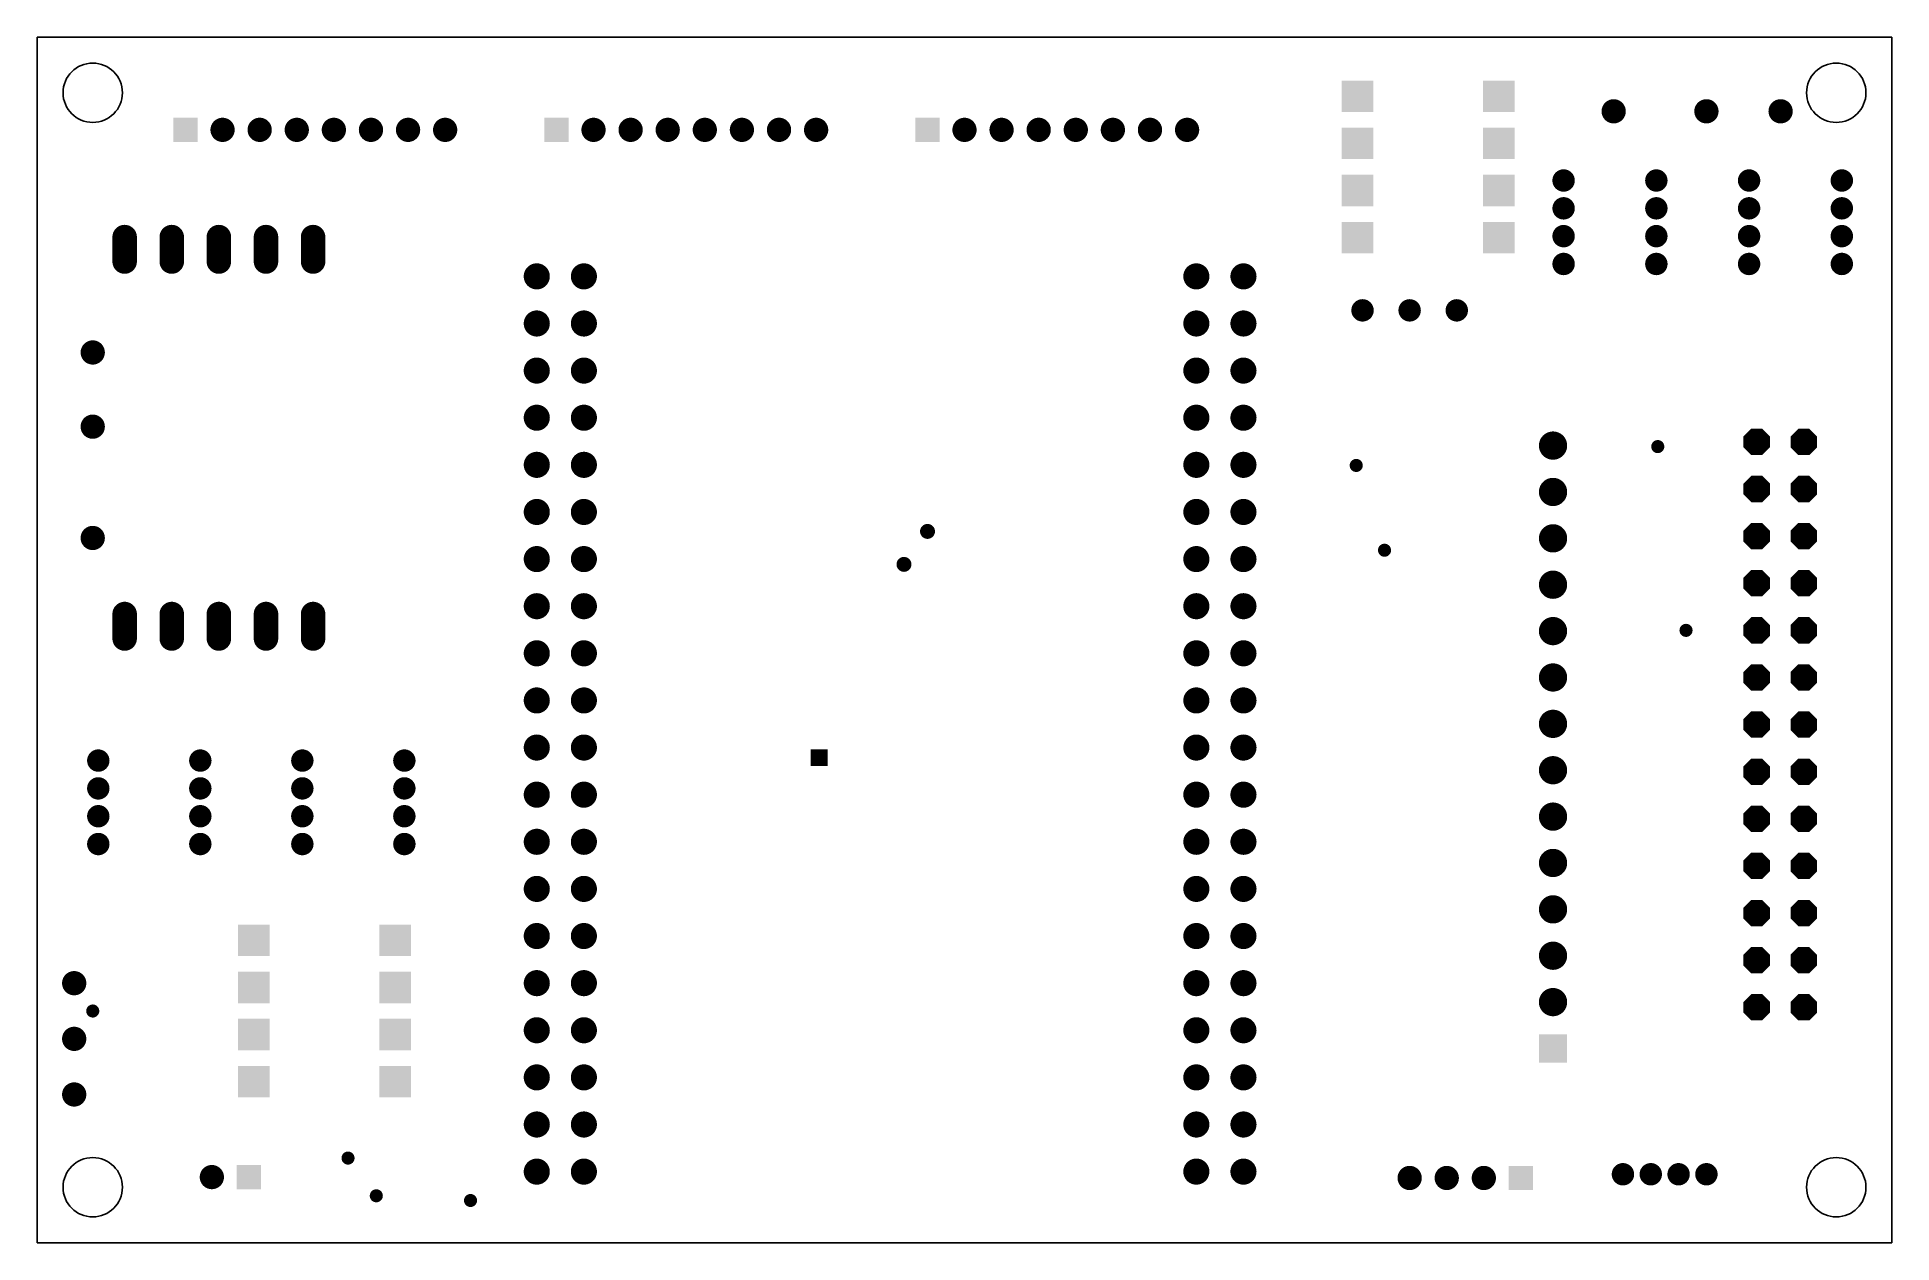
# Model space of a CAD drawing. Extents: x 0 to 100, y 0 to 65.
import ezdxf

# ---------------------------------------------------------------- set-up
doc = ezdxf.new("R2010")
doc.units = 0
for name, color, linetype in [('17', 82, 'CONTINUOUS'), ('18', 82, 'CONTINUOUS'), ('20', 7, 'CONTINUOUS')]:
    doc.layers.add(name, color=color, linetype=linetype)

# ---------------------------------------------------------------- blocks, each defined once
blk = doc.blocks.new('SQUAREP')
blk.add_solid([(-0.5, -0.5), (0.5, -0.5), (-0.5, 0.5), (0.5, 0.5)])
blk = doc.blocks.new('ROUNDP')
at = {"const_width": 0.5}
blk.add_lwpolyline([(0, -0.25, 1), (0, 0.25, 1), (0, -0.25)], format="xyb", dxfattribs=at)
blk = doc.blocks.new('LONGP100')
at = {"const_width": 1}
blk.add_lwpolyline([(-0.5, 0), (0.5, 0)], dxfattribs=at)
at = {"const_width": 0.5}
for points in [[(-0.5, 0.25, 1), (-0.5, -0.25)], [(0.5, -0.25, 1), (0.5, 0.25)]]:
    blk.add_lwpolyline(points, format="xyb", dxfattribs=at)
blk = doc.blocks.new('OCTAGONP')
at = {"const_width": 0.5}
blk.add_lwpolyline([(-0.25, -0.1036), (-0.25, 0.1036), (-0.1036, 0.25), (0.1036, 0.25), (0.25, 0.1036), (0.25, -0.1036), (0.1036, -0.25), (-0.1036, -0.25), (-0.25, -0.1036), (-0.25, 0.1036)], dxfattribs=at)
blk = doc.blocks.new('ROUNDV')
at = {"const_width": 0.5}
blk.add_lwpolyline([(0, -0.25, 1), (0, 0.25, 1), (0, -0.25)], format="xyb", dxfattribs=at)
blk = doc.blocks.new('SQUAREV')
blk.add_solid([(-0.5, -0.5), (0.5, -0.5), (-0.5, 0.5), (0.5, 0.5)])

msp = doc.modelspace()

# ---------------------------------------------------------------- linework, layer by layer
at = {"layer": '20'}
for p, q in [((100, 65), (0, 65)), ((0, 65), (0, 0)), ((100, 0), (100, 65)), ((0, 0), (100, 0))]:
    msp.add_line(p, q, dxfattribs=at)
for centre in [(3, 62), (97, 62), (3, 3), (97, 3)]:
    msp.add_circle(centre, 1.6, dxfattribs=at)

# ---------------------------------------------------------------- block references
at = {"layer": '17'}
for name, p, xscale, yscale in [('SQUAREP', (71.19, 61.81), 1.7, 1.7), ('SQUAREP', (71.19, 61.81), 1.7, 1.7), ('SQUAREP', (78.81, 61.81), 1.7, 1.7), ('SQUAREP', (78.81, 61.81), 1.7, 1.7), ('ROUNDP', (85, 61), 1.308, 1.308), ('ROUNDP', (85, 61), 1.308, 1.308), ('ROUNDP', (90, 61), 1.308, 1.308), ('ROUNDP', (90, 61), 1.308, 1.308), ('ROUNDP', (94, 61), 1.308, 1.308), ('ROUNDP', (94, 61), 1.308, 1.308), ('SQUAREP', (78.81, 59.27), 1.7, 1.7), ('SQUAREP', (78.81, 59.27), 1.7, 1.7), ('SQUAREP', (71.19, 56.73), 1.7, 1.7), ('SQUAREP', (71.19, 56.73), 1.7, 1.7), ('SQUAREP', (78.81, 56.73), 1.7, 1.7), ('SQUAREP', (78.81, 56.73), 1.7, 1.7), ('SQUAREP', (71.19, 54.19), 1.7, 1.7), ('SQUAREP', (71.19, 54.19), 1.7, 1.7), ('SQUAREP', (78.81, 54.19), 1.7, 1.7), ('SQUAREP', (78.81, 54.19), 1.7, 1.7), ('ROUNDP', (71.46, 50.27), 1.208, 1.208), ('ROUNDP', (71.46, 50.27), 1.208, 1.208), ('ROUNDP', (74, 50.27), 1.208, 1.208), ('ROUNDP', (74, 50.27), 1.208, 1.208), ('ROUNDP', (76.54, 50.27), 1.208, 1.208), ('ROUNDP', (76.54, 50.27), 1.208, 1.208), ('ROUNDP', (3, 48), 1.308, 1.308), ('ROUNDP', (3, 48), 1.308, 1.308), ('ROUNDP', (3, 44), 1.308, 1.308), ('ROUNDP', (3, 44), 1.308, 1.308), ('ROUNDP', (3, 38), 1.308, 1.308), ('ROUNDP', (3, 38), 1.308, 1.308), ('ROUNDP', (2, 14), 1.308, 1.308), ('ROUNDP', (2, 14), 1.308, 1.308), ('SQUAREP', (19.31, 11.23), 1.7, 1.7), ('SQUAREP', (19.31, 11.23), 1.7, 1.7), ('ROUNDP', (2, 11), 1.308, 1.308), ('ROUNDP', (2, 11), 1.308, 1.308), ('ROUNDP', (2, 8), 1.308, 1.308), ('ROUNDP', (2, 8), 1.308, 1.308), ('ROUNDP', (85.5, 3.7), 1.208, 1.208), ('ROUNDP', (85.5, 3.7), 1.208, 1.208), ('ROUNDP', (87, 3.7), 1.208, 1.208), ('ROUNDP', (87, 3.7), 1.208, 1.208), ('ROUNDP', (88.5, 3.7), 1.208, 1.208), ('ROUNDP', (88.5, 3.7), 1.208, 1.208), ('ROUNDP', (90, 3.7), 1.208, 1.208), ('ROUNDP', (90, 3.7), 1.208, 1.208)]:
    msp.add_blockref(name, p, dxfattribs=dict(at, xscale=xscale, yscale=yscale))
for name, p, xscale, yscale, rotation in [('SQUAREP', (8, 60), 1.308, 1.308, 90), ('SQUAREP', (8, 60), 1.308, 1.308, 90), ('ROUNDP', (10, 60), 1.308, 1.308, 90), ('ROUNDP', (10, 60), 1.308, 1.308, 90), ('ROUNDP', (12, 60), 1.308, 1.308, 90), ('ROUNDP', (12, 60), 1.308, 1.308, 90), ('ROUNDP', (14, 60), 1.308, 1.308, 90), ('ROUNDP', (14, 60), 1.308, 1.308, 90), ('ROUNDP', (16, 60), 1.308, 1.308, 90), ('ROUNDP', (16, 60), 1.308, 1.308, 90), ('ROUNDP', (18, 60), 1.308, 1.308, 90), ('ROUNDP', (18, 60), 1.308, 1.308, 90), ('ROUNDP', (20, 60), 1.308, 1.308, 90), ('ROUNDP', (20, 60), 1.308, 1.308, 90), ('ROUNDP', (22, 60), 1.308, 1.308, 90), ('ROUNDP', (22, 60), 1.308, 1.308, 90), ('SQUAREP', (28, 60), 1.308, 1.308, 90), ('SQUAREP', (28, 60), 1.308, 1.308, 90), ('ROUNDP', (30, 60), 1.308, 1.308, 90), ('ROUNDP', (30, 60), 1.308, 1.308, 90), ('ROUNDP', (32, 60), 1.308, 1.308, 90), ('ROUNDP', (32, 60), 1.308, 1.308, 90), ('ROUNDP', (34, 60), 1.308, 1.308, 90), ('ROUNDP', (34, 60), 1.308, 1.308, 90), ('ROUNDP', (36, 60), 1.308, 1.308, 90), ('ROUNDP', (36, 60), 1.308, 1.308, 90), ('ROUNDP', (38, 60), 1.308, 1.308, 90), ('ROUNDP', (38, 60), 1.308, 1.308, 90), ('ROUNDP', (40, 60), 1.308, 1.308, 90), ('ROUNDP', (40, 60), 1.308, 1.308, 90), ('ROUNDP', (42, 60), 1.308, 1.308, 90), ('ROUNDP', (42, 60), 1.308, 1.308, 90), ('SQUAREP', (48, 60), 1.308, 1.308, 90), ('SQUAREP', (48, 60), 1.308, 1.308, 90), ('ROUNDP', (50, 60), 1.308, 1.308, 90), ('ROUNDP', (50, 60), 1.308, 1.308, 90), ('ROUNDP', (52, 60), 1.308, 1.308, 90), ('ROUNDP', (52, 60), 1.308, 1.308, 90), ('ROUNDP', (54, 60), 1.308, 1.308, 90), ('ROUNDP', (54, 60), 1.308, 1.308, 90), ('ROUNDP', (56, 60), 1.308, 1.308, 90), ('ROUNDP', (56, 60), 1.308, 1.308, 90), ('ROUNDP', (58, 60), 1.308, 1.308, 90), ('ROUNDP', (58, 60), 1.308, 1.308, 90), ('ROUNDP', (60, 60), 1.308, 1.308, 90), ('ROUNDP', (60, 60), 1.308, 1.308, 90), ('ROUNDP', (62, 60), 1.308, 1.308, 90), ('ROUNDP', (62, 60), 1.308, 1.308, 90), ('SQUAREP', (71.19, 59.27), 1.7, 1.7, 180), ('SQUAREP', (71.19, 59.27), 1.7, 1.7, 180), ('ROUNDP', (82.3, 57.27), 1.208, 1.208, 90), ('ROUNDP', (82.3, 57.27), 1.208, 1.208, 90), ('ROUNDP', (87.3, 57.27), 1.208, 1.208, 90), ('ROUNDP', (87.3, 57.27), 1.208, 1.208, 90), ('ROUNDP', (92.3, 57.27), 1.208, 1.208, 90), ('ROUNDP', (92.3, 57.27), 1.208, 1.208, 90), ('ROUNDP', (97.3, 57.27), 1.208, 1.208, 90), ('ROUNDP', (97.3, 57.27), 1.208, 1.208, 90), ('ROUNDP', (82.3, 55.77), 1.208, 1.208, 90), ('ROUNDP', (82.3, 55.77), 1.208, 1.208, 90), ('ROUNDP', (87.3, 55.77), 1.208, 1.208, 90), ('ROUNDP', (87.3, 55.77), 1.208, 1.208, 90), ('ROUNDP', (92.3, 55.77), 1.208, 1.208, 90), ('ROUNDP', (92.3, 55.77), 1.208, 1.208, 90), ('ROUNDP', (97.3, 55.77), 1.208, 1.208, 90), ('ROUNDP', (97.3, 55.77), 1.208, 1.208, 90), ('LONGP100', (4.72, 53.56), 1.3208, 1.3208, 270), ('LONGP100', (4.72, 53.56), 1.3208, 1.3208, 270), ('LONGP100', (7.26, 53.56), 1.3208, 1.3208, 270), ('LONGP100', (7.26, 53.56), 1.3208, 1.3208, 270), ('LONGP100', (9.8, 53.56), 1.3208, 1.3208, 270), ('LONGP100', (9.8, 53.56), 1.3208, 1.3208, 270), ('LONGP100', (12.34, 53.56), 1.3208, 1.3208, 270), ('LONGP100', (12.34, 53.56), 1.3208, 1.3208, 270), ('LONGP100', (14.88, 53.56), 1.3208, 1.3208, 270), ('LONGP100', (14.88, 53.56), 1.3208, 1.3208, 270), ('ROUNDP', (82.3, 54.27), 1.208, 1.208, 90), ('ROUNDP', (82.3, 54.27), 1.208, 1.208, 90), ('ROUNDP', (87.3, 54.27), 1.208, 1.208, 90), ('ROUNDP', (87.3, 54.27), 1.208, 1.208, 90), ('ROUNDP', (92.3, 54.27), 1.208, 1.208, 90), ('ROUNDP', (92.3, 54.27), 1.208, 1.208, 90), ('ROUNDP', (97.3, 54.27), 1.208, 1.208, 90), ('ROUNDP', (97.3, 54.27), 1.208, 1.208, 90), ('ROUNDP', (82.3, 52.77), 1.208, 1.208, 90), ('ROUNDP', (82.3, 52.77), 1.208, 1.208, 90), ('ROUNDP', (87.3, 52.77), 1.208, 1.208, 90), ('ROUNDP', (87.3, 52.77), 1.208, 1.208, 90), ('ROUNDP', (92.3, 52.77), 1.208, 1.208, 90), ('ROUNDP', (92.3, 52.77), 1.208, 1.208, 90), ('ROUNDP', (97.3, 52.77), 1.208, 1.208, 90), ('ROUNDP', (97.3, 52.77), 1.208, 1.208, 90), ('ROUNDP', (26.94, 52.102), 1.408, 1.408, 180), ('ROUNDP', (26.94, 52.102), 1.408, 1.408, 180), ('ROUNDP', (29.48, 52.102), 1.408, 1.408, 180), ('ROUNDP', (29.48, 52.102), 1.408, 1.408, 180), ('ROUNDP', (62.5, 52.102), 1.408, 1.408, 180), ('ROUNDP', (62.5, 52.102), 1.408, 1.408, 180), ('ROUNDP', (65.04, 52.102), 1.408, 1.408, 180), ('ROUNDP', (65.04, 52.102), 1.408, 1.408, 180), ('ROUNDP', (26.94, 49.562), 1.408, 1.408, 180), ('ROUNDP', (26.94, 49.562), 1.408, 1.408, 180), ('ROUNDP', (29.48, 49.562), 1.408, 1.408, 180), ('ROUNDP', (29.48, 49.562), 1.408, 1.408, 180), ('ROUNDP', (62.5, 49.562), 1.408, 1.408, 180), ('ROUNDP', (62.5, 49.562), 1.408, 1.408, 180), ('ROUNDP', (65.04, 49.562), 1.408, 1.408, 180), ('ROUNDP', (65.04, 49.562), 1.408, 1.408, 180), ('ROUNDP', (26.94, 47.022), 1.408, 1.408, 180), ('ROUNDP', (26.94, 47.022), 1.408, 1.408, 180), ('ROUNDP', (29.48, 47.022), 1.408, 1.408, 180), ('ROUNDP', (29.48, 47.022), 1.408, 1.408, 180), ('ROUNDP', (62.5, 47.022), 1.408, 1.408, 180), ('ROUNDP', (62.5, 47.022), 1.408, 1.408, 180), ('ROUNDP', (65.04, 47.022), 1.408, 1.408, 180), ('ROUNDP', (65.04, 47.022), 1.408, 1.408, 180), ('ROUNDP', (26.94, 44.482), 1.408, 1.408, 180), ('ROUNDP', (26.94, 44.482), 1.408, 1.408, 180), ('ROUNDP', (29.48, 44.482), 1.408, 1.408, 180), ('ROUNDP', (29.48, 44.482), 1.408, 1.408, 180), ('ROUNDP', (62.5, 44.482), 1.408, 1.408, 180), ('ROUNDP', (62.5, 44.482), 1.408, 1.408, 180), ('ROUNDP', (65.04, 44.482), 1.408, 1.408, 180), ('ROUNDP', (65.04, 44.482), 1.408, 1.408, 180), ('ROUNDP', (81.73, 42.98), 1.524, 1.524, 180), ('ROUNDP', (81.73, 42.98), 1.524, 1.524, 180), ('OCTAGONP', (92.71, 43.18), 1.4224, 1.4224, 90), ('OCTAGONP', (92.71, 43.18), 1.4224, 1.4224, 90), ('OCTAGONP', (95.25, 43.18), 1.4224, 1.4224, 90), ('OCTAGONP', (95.25, 43.18), 1.4224, 1.4224, 90), ('ROUNDP', (26.94, 41.942), 1.408, 1.408, 180), ('ROUNDP', (26.94, 41.942), 1.408, 1.408, 180), ('ROUNDP', (29.48, 41.942), 1.408, 1.408, 180), ('ROUNDP', (29.48, 41.942), 1.408, 1.408, 180), ('ROUNDP', (62.5, 41.942), 1.408, 1.408, 180), ('ROUNDP', (62.5, 41.942), 1.408, 1.408, 180), ('ROUNDP', (65.04, 41.942), 1.408, 1.408, 180), ('ROUNDP', (65.04, 41.942), 1.408, 1.408, 180), ('ROUNDP', (81.73, 40.48), 1.524, 1.524, 180), ('ROUNDP', (81.73, 40.48), 1.524, 1.524, 180), ('OCTAGONP', (92.71, 40.64), 1.4224, 1.4224, 90), ('OCTAGONP', (92.71, 40.64), 1.4224, 1.4224, 90), ('OCTAGONP', (95.25, 40.64), 1.4224, 1.4224, 90), ('OCTAGONP', (95.25, 40.64), 1.4224, 1.4224, 90), ('ROUNDP', (26.94, 39.402), 1.408, 1.408, 180), ('ROUNDP', (26.94, 39.402), 1.408, 1.408, 180), ('ROUNDP', (29.48, 39.402), 1.408, 1.408, 180), ('ROUNDP', (29.48, 39.402), 1.408, 1.408, 180), ('ROUNDP', (62.5, 39.402), 1.408, 1.408, 180), ('ROUNDP', (62.5, 39.402), 1.408, 1.408, 180), ('ROUNDP', (65.04, 39.402), 1.408, 1.408, 180), ('ROUNDP', (65.04, 39.402), 1.408, 1.408, 180), ('ROUNDP', (81.73, 37.98), 1.524, 1.524, 180), ('ROUNDP', (81.73, 37.98), 1.524, 1.524, 180), ('OCTAGONP', (92.71, 38.1), 1.4224, 1.4224, 90), ('OCTAGONP', (92.71, 38.1), 1.4224, 1.4224, 90), ('OCTAGONP', (95.25, 38.1), 1.4224, 1.4224, 90), ('OCTAGONP', (95.25, 38.1), 1.4224, 1.4224, 90), ('ROUNDP', (26.94, 36.862), 1.408, 1.408, 180), ('ROUNDP', (26.94, 36.862), 1.408, 1.408, 180), ('ROUNDP', (29.48, 36.862), 1.408, 1.408, 180), ('ROUNDP', (29.48, 36.862), 1.408, 1.408, 180), ('ROUNDP', (62.5, 36.862), 1.408, 1.408, 180), ('ROUNDP', (62.5, 36.862), 1.408, 1.408, 180), ('ROUNDP', (65.04, 36.862), 1.408, 1.408, 180), ('ROUNDP', (65.04, 36.862), 1.408, 1.408, 180), ('ROUNDP', (81.73, 35.48), 1.524, 1.524, 180), ('ROUNDP', (81.73, 35.48), 1.524, 1.524, 180), ('OCTAGONP', (92.71, 35.56), 1.4224, 1.4224, 90), ('OCTAGONP', (92.71, 35.56), 1.4224, 1.4224, 90), ('OCTAGONP', (95.25, 35.56), 1.4224, 1.4224, 90), ('OCTAGONP', (95.25, 35.56), 1.4224, 1.4224, 90), ('ROUNDP', (26.94, 34.322), 1.408, 1.408, 180), ('ROUNDP', (26.94, 34.322), 1.408, 1.408, 180), ('ROUNDP', (29.48, 34.322), 1.408, 1.408, 180), ('ROUNDP', (29.48, 34.322), 1.408, 1.408, 180), ('ROUNDP', (62.5, 34.322), 1.408, 1.408, 180), ('ROUNDP', (62.5, 34.322), 1.408, 1.408, 180), ('ROUNDP', (65.04, 34.322), 1.408, 1.408, 180), ('ROUNDP', (65.04, 34.322), 1.408, 1.408, 180), ('LONGP100', (4.72, 33.24), 1.3208, 1.3208, 270), ('LONGP100', (4.72, 33.24), 1.3208, 1.3208, 270), ('LONGP100', (7.26, 33.24), 1.3208, 1.3208, 270), ('LONGP100', (7.26, 33.24), 1.3208, 1.3208, 270), ('LONGP100', (9.8, 33.24), 1.3208, 1.3208, 270), ('LONGP100', (9.8, 33.24), 1.3208, 1.3208, 270), ('LONGP100', (12.34, 33.24), 1.3208, 1.3208, 270), ('LONGP100', (12.34, 33.24), 1.3208, 1.3208, 270), ('LONGP100', (14.88, 33.24), 1.3208, 1.3208, 270), ('LONGP100', (14.88, 33.24), 1.3208, 1.3208, 270), ('ROUNDP', (81.73, 32.98), 1.524, 1.524, 180), ('ROUNDP', (81.73, 32.98), 1.524, 1.524, 180), ('OCTAGONP', (92.71, 33.02), 1.4224, 1.4224, 90), ('OCTAGONP', (92.71, 33.02), 1.4224, 1.4224, 90), ('OCTAGONP', (95.25, 33.02), 1.4224, 1.4224, 90), ('OCTAGONP', (95.25, 33.02), 1.4224, 1.4224, 90), ('ROUNDP', (26.94, 31.782), 1.408, 1.408, 180), ('ROUNDP', (26.94, 31.782), 1.408, 1.408, 180), ('ROUNDP', (29.48, 31.782), 1.408, 1.408, 180), ('ROUNDP', (29.48, 31.782), 1.408, 1.408, 180), ('ROUNDP', (62.5, 31.782), 1.408, 1.408, 180), ('ROUNDP', (62.5, 31.782), 1.408, 1.408, 180), ('ROUNDP', (65.04, 31.782), 1.408, 1.408, 180), ('ROUNDP', (65.04, 31.782), 1.408, 1.408, 180), ('ROUNDP', (81.73, 30.48), 1.524, 1.524, 180), ('ROUNDP', (81.73, 30.48), 1.524, 1.524, 180), ('OCTAGONP', (92.71, 30.48), 1.4224, 1.4224, 90), ('OCTAGONP', (92.71, 30.48), 1.4224, 1.4224, 90), ('OCTAGONP', (95.25, 30.48), 1.4224, 1.4224, 90), ('OCTAGONP', (95.25, 30.48), 1.4224, 1.4224, 90), ('ROUNDP', (26.94, 29.242), 1.408, 1.408, 180), ('ROUNDP', (26.94, 29.242), 1.408, 1.408, 180), ('ROUNDP', (29.48, 29.242), 1.408, 1.408, 180), ('ROUNDP', (29.48, 29.242), 1.408, 1.408, 180), ('ROUNDP', (62.5, 29.242), 1.408, 1.408, 180), ('ROUNDP', (62.5, 29.242), 1.408, 1.408, 180), ('ROUNDP', (65.04, 29.242), 1.408, 1.408, 180), ('ROUNDP', (65.04, 29.242), 1.408, 1.408, 180), ('ROUNDP', (81.73, 27.98), 1.524, 1.524, 180), ('ROUNDP', (81.73, 27.98), 1.524, 1.524, 180), ('OCTAGONP', (92.71, 27.94), 1.4224, 1.4224, 90), ('OCTAGONP', (92.71, 27.94), 1.4224, 1.4224, 90), ('OCTAGONP', (95.25, 27.94), 1.4224, 1.4224, 90), ('OCTAGONP', (95.25, 27.94), 1.4224, 1.4224, 90), ('ROUNDP', (26.94, 26.702), 1.408, 1.408, 180), ('ROUNDP', (26.94, 26.702), 1.408, 1.408, 180), ('ROUNDP', (29.48, 26.702), 1.408, 1.408, 180), ('ROUNDP', (29.48, 26.702), 1.408, 1.408, 180), ('ROUNDP', (62.5, 26.702), 1.408, 1.408, 180), ('ROUNDP', (62.5, 26.702), 1.408, 1.408, 180), ('ROUNDP', (65.04, 26.702), 1.408, 1.408, 180), ('ROUNDP', (65.04, 26.702), 1.408, 1.408, 180), ('ROUNDP', (3.3, 26), 1.208, 1.208, 90), ('ROUNDP', (3.3, 26), 1.208, 1.208, 90), ('ROUNDP', (8.8, 26), 1.208, 1.208, 90), ('ROUNDP', (8.8, 26), 1.208, 1.208, 90), ('ROUNDP', (14.3, 26), 1.208, 1.208, 90), ('ROUNDP', (14.3, 26), 1.208, 1.208, 90), ('ROUNDP', (19.8, 26), 1.208, 1.208, 90), ('ROUNDP', (19.8, 26), 1.208, 1.208, 90), ('ROUNDP', (81.73, 25.48), 1.524, 1.524, 180), ('ROUNDP', (81.73, 25.48), 1.524, 1.524, 180), ('OCTAGONP', (92.71, 25.4), 1.4224, 1.4224, 90), ('OCTAGONP', (92.71, 25.4), 1.4224, 1.4224, 90), ('OCTAGONP', (95.25, 25.4), 1.4224, 1.4224, 90), ('OCTAGONP', (95.25, 25.4), 1.4224, 1.4224, 90), ('ROUNDP', (3.3, 24.5), 1.208, 1.208, 90), ('ROUNDP', (3.3, 24.5), 1.208, 1.208, 90), ('ROUNDP', (8.8, 24.5), 1.208, 1.208, 90), ('ROUNDP', (8.8, 24.5), 1.208, 1.208, 90), ('ROUNDP', (14.3, 24.5), 1.208, 1.208, 90), ('ROUNDP', (14.3, 24.5), 1.208, 1.208, 90), ('ROUNDP', (19.8, 24.5), 1.208, 1.208, 90), ('ROUNDP', (19.8, 24.5), 1.208, 1.208, 90), ('ROUNDP', (26.94, 24.162), 1.408, 1.408, 180), ('ROUNDP', (26.94, 24.162), 1.408, 1.408, 180), ('ROUNDP', (29.48, 24.162), 1.408, 1.408, 180), ('ROUNDP', (29.48, 24.162), 1.408, 1.408, 180), ('ROUNDP', (62.5, 24.162), 1.408, 1.408, 180), ('ROUNDP', (62.5, 24.162), 1.408, 1.408, 180), ('ROUNDP', (65.04, 24.162), 1.408, 1.408, 180), ('ROUNDP', (65.04, 24.162), 1.408, 1.408, 180), ('ROUNDP', (3.3, 23), 1.208, 1.208, 90), ('ROUNDP', (3.3, 23), 1.208, 1.208, 90), ('ROUNDP', (8.8, 23), 1.208, 1.208, 90), ('ROUNDP', (8.8, 23), 1.208, 1.208, 90), ('ROUNDP', (14.3, 23), 1.208, 1.208, 90), ('ROUNDP', (14.3, 23), 1.208, 1.208, 90), ('ROUNDP', (19.8, 23), 1.208, 1.208, 90), ('ROUNDP', (19.8, 23), 1.208, 1.208, 90), ('ROUNDP', (81.73, 22.98), 1.524, 1.524, 180), ('ROUNDP', (81.73, 22.98), 1.524, 1.524, 180), ('OCTAGONP', (92.71, 22.86), 1.4224, 1.4224, 90), ('OCTAGONP', (92.71, 22.86), 1.4224, 1.4224, 90), ('OCTAGONP', (95.25, 22.86), 1.4224, 1.4224, 90), ('OCTAGONP', (95.25, 22.86), 1.4224, 1.4224, 90), ('ROUNDP', (3.3, 21.5), 1.208, 1.208, 90), ('ROUNDP', (3.3, 21.5), 1.208, 1.208, 90), ('ROUNDP', (8.8, 21.5), 1.208, 1.208, 90), ('ROUNDP', (8.8, 21.5), 1.208, 1.208, 90), ('ROUNDP', (14.3, 21.5), 1.208, 1.208, 90), ('ROUNDP', (14.3, 21.5), 1.208, 1.208, 90), ('ROUNDP', (19.8, 21.5), 1.208, 1.208, 90), ('ROUNDP', (19.8, 21.5), 1.208, 1.208, 90), ('ROUNDP', (26.94, 21.622), 1.408, 1.408, 180), ('ROUNDP', (26.94, 21.622), 1.408, 1.408, 180), ('ROUNDP', (29.48, 21.622), 1.408, 1.408, 180), ('ROUNDP', (29.48, 21.622), 1.408, 1.408, 180), ('ROUNDP', (62.5, 21.622), 1.408, 1.408, 180), ('ROUNDP', (62.5, 21.622), 1.408, 1.408, 180), ('ROUNDP', (65.04, 21.622), 1.408, 1.408, 180), ('ROUNDP', (65.04, 21.622), 1.408, 1.408, 180), ('ROUNDP', (81.73, 20.48), 1.524, 1.524, 180), ('ROUNDP', (81.73, 20.48), 1.524, 1.524, 180), ('OCTAGONP', (92.71, 20.32), 1.4224, 1.4224, 90), ('OCTAGONP', (92.71, 20.32), 1.4224, 1.4224, 90), ('OCTAGONP', (95.25, 20.32), 1.4224, 1.4224, 90), ('OCTAGONP', (95.25, 20.32), 1.4224, 1.4224, 90), ('ROUNDP', (26.94, 19.082), 1.408, 1.408, 180), ('ROUNDP', (26.94, 19.082), 1.408, 1.408, 180), ('ROUNDP', (29.48, 19.082), 1.408, 1.408, 180), ('ROUNDP', (29.48, 19.082), 1.408, 1.408, 180), ('ROUNDP', (62.5, 19.082), 1.408, 1.408, 180), ('ROUNDP', (62.5, 19.082), 1.408, 1.408, 180), ('ROUNDP', (65.04, 19.082), 1.408, 1.408, 180), ('ROUNDP', (65.04, 19.082), 1.408, 1.408, 180), ('ROUNDP', (81.73, 17.98), 1.524, 1.524, 180), ('ROUNDP', (81.73, 17.98), 1.524, 1.524, 180), ('OCTAGONP', (92.71, 17.78), 1.4224, 1.4224, 90), ('OCTAGONP', (92.71, 17.78), 1.4224, 1.4224, 90), ('OCTAGONP', (95.25, 17.78), 1.4224, 1.4224, 90), ('OCTAGONP', (95.25, 17.78), 1.4224, 1.4224, 90), ('SQUAREP', (11.69, 16.31), 1.7, 1.7, 180), ('SQUAREP', (11.69, 16.31), 1.7, 1.7, 180), ('SQUAREP', (19.31, 16.31), 1.7, 1.7, 180), ('SQUAREP', (19.31, 16.31), 1.7, 1.7, 180), ('ROUNDP', (26.94, 16.542), 1.408, 1.408, 180), ('ROUNDP', (26.94, 16.542), 1.408, 1.408, 180), ('ROUNDP', (29.48, 16.542), 1.408, 1.408, 180), ('ROUNDP', (29.48, 16.542), 1.408, 1.408, 180), ('ROUNDP', (62.5, 16.542), 1.408, 1.408, 180), ('ROUNDP', (62.5, 16.542), 1.408, 1.408, 180), ('ROUNDP', (65.04, 16.542), 1.408, 1.408, 180), ('ROUNDP', (65.04, 16.542), 1.408, 1.408, 180), ('ROUNDP', (81.73, 15.48), 1.524, 1.524, 180), ('ROUNDP', (81.73, 15.48), 1.524, 1.524, 180), ('OCTAGONP', (92.71, 15.24), 1.4224, 1.4224, 90), ('OCTAGONP', (92.71, 15.24), 1.4224, 1.4224, 90), ('OCTAGONP', (95.25, 15.24), 1.4224, 1.4224, 90), ('OCTAGONP', (95.25, 15.24), 1.4224, 1.4224, 90), ('SQUAREP', (11.69, 13.77), 1.7, 1.7, 180), ('SQUAREP', (11.69, 13.77), 1.7, 1.7, 180), ('SQUAREP', (19.31, 13.77), 1.7, 1.7, 180), ('SQUAREP', (19.31, 13.77), 1.7, 1.7, 180), ('ROUNDP', (26.94, 14.002), 1.408, 1.408, 180), ('ROUNDP', (26.94, 14.002), 1.408, 1.408, 180), ('ROUNDP', (29.48, 14.002), 1.408, 1.408, 180), ('ROUNDP', (29.48, 14.002), 1.408, 1.408, 180), ('ROUNDP', (62.5, 14.002), 1.408, 1.408, 180), ('ROUNDP', (62.5, 14.002), 1.408, 1.408, 180), ('ROUNDP', (65.04, 14.002), 1.408, 1.408, 180), ('ROUNDP', (65.04, 14.002), 1.408, 1.408, 180), ('ROUNDP', (81.73, 12.98), 1.524, 1.524, 180), ('ROUNDP', (81.73, 12.98), 1.524, 1.524, 180), ('OCTAGONP', (92.71, 12.7), 1.4224, 1.4224, 90), ('OCTAGONP', (92.71, 12.7), 1.4224, 1.4224, 90), ('OCTAGONP', (95.25, 12.7), 1.4224, 1.4224, 90), ('OCTAGONP', (95.25, 12.7), 1.4224, 1.4224, 90), ('SQUAREP', (11.69, 11.23), 1.7, 1.7, 180), ('SQUAREP', (11.69, 11.23), 1.7, 1.7, 180), ('ROUNDP', (26.94, 11.462), 1.408, 1.408, 180), ('ROUNDP', (26.94, 11.462), 1.408, 1.408, 180), ('ROUNDP', (29.48, 11.462), 1.408, 1.408, 180), ('ROUNDP', (29.48, 11.462), 1.408, 1.408, 180), ('ROUNDP', (62.5, 11.462), 1.408, 1.408, 180), ('ROUNDP', (62.5, 11.462), 1.408, 1.408, 180), ('ROUNDP', (65.04, 11.462), 1.408, 1.408, 180), ('ROUNDP', (65.04, 11.462), 1.408, 1.408, 180), ('SQUAREP', (81.73, 10.48), 1.524, 1.524, 180), ('SQUAREP', (81.73, 10.48), 1.524, 1.524, 180), ('SQUAREP', (11.69, 8.69), 1.7, 1.7, 180), ('SQUAREP', (11.69, 8.69), 1.7, 1.7, 180), ('SQUAREP', (19.31, 8.69), 1.7, 1.7, 180), ('SQUAREP', (19.31, 8.69), 1.7, 1.7, 180), ('ROUNDP', (26.94, 8.922), 1.408, 1.408, 180), ('ROUNDP', (26.94, 8.922), 1.408, 1.408, 180), ('ROUNDP', (29.48, 8.922), 1.408, 1.408, 180), ('ROUNDP', (29.48, 8.922), 1.408, 1.408, 180), ('ROUNDP', (62.5, 8.922), 1.408, 1.408, 180), ('ROUNDP', (62.5, 8.922), 1.408, 1.408, 180), ('ROUNDP', (65.04, 8.922), 1.408, 1.408, 180), ('ROUNDP', (65.04, 8.922), 1.408, 1.408, 180), ('ROUNDP', (26.94, 6.382), 1.408, 1.408, 180), ('ROUNDP', (26.94, 6.382), 1.408, 1.408, 180), ('ROUNDP', (29.48, 6.382), 1.408, 1.408, 180), ('ROUNDP', (29.48, 6.382), 1.408, 1.408, 180), ('ROUNDP', (62.5, 6.382), 1.408, 1.408, 180), ('ROUNDP', (62.5, 6.382), 1.408, 1.408, 180), ('ROUNDP', (65.04, 6.382), 1.408, 1.408, 180), ('ROUNDP', (65.04, 6.382), 1.408, 1.408, 180), ('ROUNDP', (9.422, 3.548), 1.308, 1.308, 270), ('ROUNDP', (9.422, 3.548), 1.308, 1.308, 270), ('SQUAREP', (11.422, 3.548), 1.308, 1.308, 270), ('SQUAREP', (11.422, 3.548), 1.308, 1.308, 270), ('ROUNDP', (26.94, 3.842), 1.408, 1.408, 180), ('ROUNDP', (26.94, 3.842), 1.408, 1.408, 180), ('ROUNDP', (29.48, 3.842), 1.408, 1.408, 180), ('ROUNDP', (29.48, 3.842), 1.408, 1.408, 180), ('ROUNDP', (62.5, 3.842), 1.408, 1.408, 180), ('ROUNDP', (62.5, 3.842), 1.408, 1.408, 180), ('ROUNDP', (65.04, 3.842), 1.408, 1.408, 180), ('ROUNDP', (65.04, 3.842), 1.408, 1.408, 180), ('ROUNDP', (74, 3.5), 1.308, 1.308, 270), ('ROUNDP', (74, 3.5), 1.308, 1.308, 270), ('ROUNDP', (76, 3.5), 1.308, 1.308, 270), ('ROUNDP', (76, 3.5), 1.308, 1.308, 270), ('ROUNDP', (78, 3.5), 1.308, 1.308, 270), ('ROUNDP', (78, 3.5), 1.308, 1.308, 270), ('SQUAREP', (80, 3.5), 1.308, 1.308, 270), ('SQUAREP', (80, 3.5), 1.308, 1.308, 270)]:
    msp.add_blockref(name, p, dxfattribs=dict(at, xscale=xscale, yscale=yscale, rotation=rotation))
at = {"layer": '18'}
for name, p, xscale, yscale in [('ROUNDV', (87.376, 42.926), 0.7048, 0.7048), ('ROUNDV', (71.12, 41.91), 0.7048, 0.7048), ('ROUNDV', (48.006, 38.354), 0.8048, 0.8048), ('ROUNDV', (72.644, 37.338), 0.7048, 0.7048), ('ROUNDV', (46.736, 36.576), 0.8048, 0.8048), ('ROUNDV', (88.9, 33.02), 0.7048, 0.7048), ('SQUAREV', (42.164, 26.162), 0.9048, 0.9048), ('ROUNDV', (3, 12.5), 0.7048, 0.7048), ('ROUNDV', (16.764, 4.572), 0.7048, 0.7048), ('ROUNDV', (18.288, 2.54), 0.7048, 0.7048), ('ROUNDV', (23.368, 2.286), 0.7048, 0.7048)]:
    msp.add_blockref(name, p, dxfattribs=dict(at, xscale=xscale, yscale=yscale))

doc.saveas('drawing.dxf')
